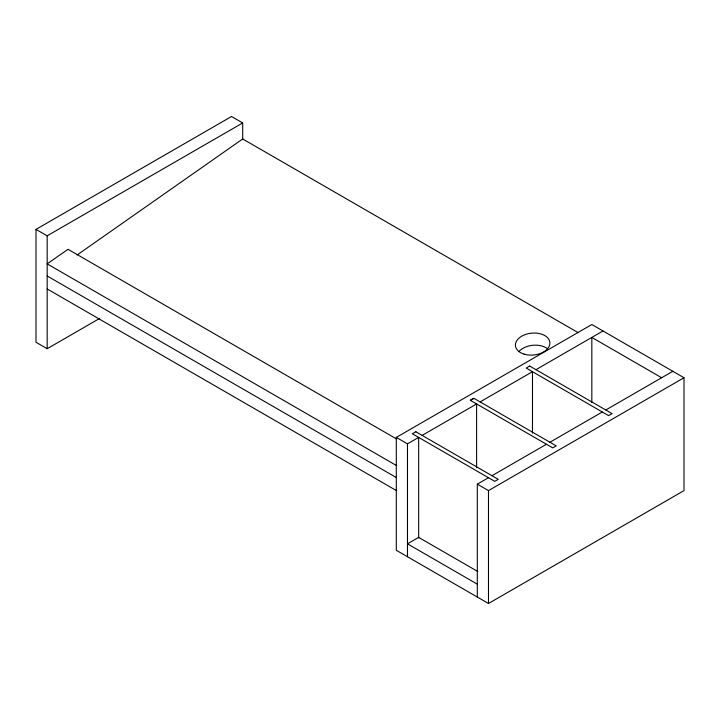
<?xml version="1.0" encoding="UTF-8"?>
<svg xmlns="http://www.w3.org/2000/svg" width="720" height="720" viewBox="0 0 720 720"><rect width="100%" height="100%" fill="white"/><g stroke="black" fill="none" stroke-linecap="round" stroke-linejoin="round"><path stroke-width="1.08" d="M77.193 254.934L242.694 138.96L578.214 332.676M99.702 318.384L47.169 348.714L36 342.261L36 229.383L231.516 116.496L242.694 122.949L242.694 139.716M36 229.383L47.169 235.827L242.694 122.949M396.306 437.4L591.831 324.522L684 377.739L684 490.617L488.484 603.504L396.306 550.287L396.306 437.4L407.484 443.853L418.653 437.4L418.653 537.993M470.331 400.311L473.823 398.295L556.218 445.869L552.726 447.885L470.331 400.311L473.958 398.376M422.145 435.384L476.613 403.938L476.613 467.649M480.105 401.922L532.476 371.691L532.476 433.161M535.968 369.675L603 330.975M477.306 597.051L477.306 484.164L488.484 477.72M491.976 475.704L546.444 444.258M549.927 442.242L602.298 412.002M605.79 409.986L672.831 371.286M477.306 484.164L488.484 490.617L684 377.739M661.653 377.739L591.831 337.419L591.831 402.579M396.72 439.056L68.004 249.282L47.169 263.871L396.306 465.444M47.169 275.967L396.306 477.54M47.169 288.945L396.306 490.518M477.819 571.536L418.653 537.381L407.484 543.834L477.306 584.154M488.484 490.617L488.484 603.504M407.484 443.853L407.484 556.74M47.169 235.827L47.169 348.714M518.877 351.612A17.28 10.98 -5.6 0 1 547.47 348.696M415.863 431.757L412.371 433.773L494.766 481.347L498.258 479.331L415.863 431.757M529.677 366.048L526.194 368.064L608.589 415.629L612.081 413.622L529.677 366.048M524.07 354.132A17.28 10.98 -5.6 0 0 549.873 343.044A17.28 10.98 -5.6 0 0 523.98 335.061A17.28 10.98 -5.6 0 0 524.07 354.132"/></g></svg>
